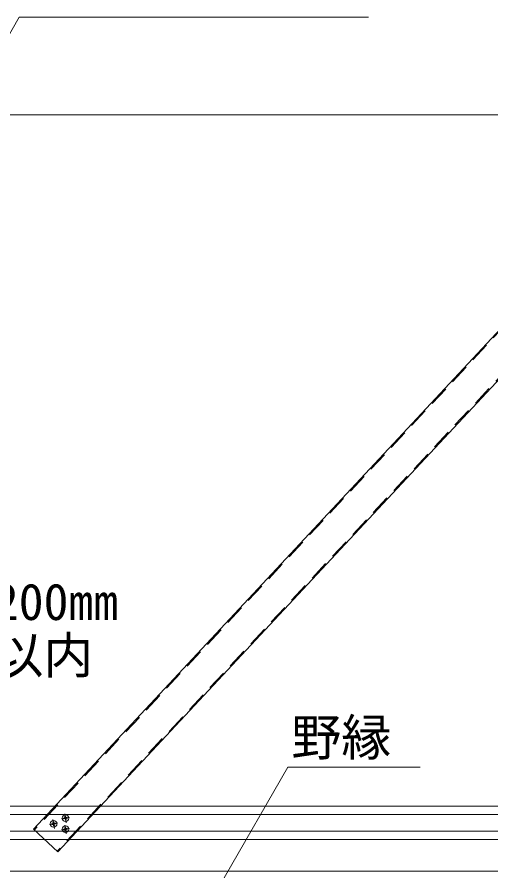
# Model space of a CAD drawing. Units: millimetres, scale not verified. Extents: x -7779 to 7778, y -5419 to 5375.
# Drawn here: x -6022 to -5452, y -1224 to -189 of the extents above; entities that cross this region are included whole.
import ezdxf
from ezdxf.enums import TextEntityAlignment as Align

# ---------------------------------------------------------------- set-up
doc = ezdxf.new("R2010")
doc.units = ezdxf.units.MM
doc.header["$LTSCALE"] = 20
doc.linetypes.add('CHAIN1', pattern=[8, 5, -1, 1, -1])
doc.linetypes.add('DASHED1', pattern=[1.8, 1.2, -0.6])
doc.layers.add('2-6_文字', color=3, linetype='Continuous', lineweight=18)
doc.styles.add('ＭＳ ゴシック', font='')
doc.styles.get('ＭＳ ゴシック').set_extended_font_data('MS Gothic')

msp = doc.modelspace()

# ---------------------------------------------------------------- linework, layer by layer
at = {"layer": '2-6_文字', "color": 7}
for p, q in [((-6076.58, -288.49), (-6019.03, -188.81)), ((-6019.03, -188.81), (-5599.03, -188.81)), ((-7255.79, -306.44), (-4955.26, -306.44)), ((-5978.85, -1158.83), (-5980.13, -1159.05)), ((-5980.13, -1159.05), (-5979.96, -1160.04)), ((-5977.69, -1156.8), (-5978.67, -1156.97)), ((-5978.67, -1156.97), (-5978.45, -1158.25)), ((-5977.69, -1156.8), (-5977.46, -1158.08)), ((-5975.6, -1158.26), (-5976.88, -1158.48)), ((-5975.43, -1159.24), (-5976.71, -1159.47)), ((-5975.6, -1158.26), (-5975.43, -1159.24)), ((-5964.65, -1151.93), (-5965.93, -1152.16)), ((-5965.93, -1152.16), (-5965.76, -1153.15)), ((-5964.48, -1152.92), (-5965.76, -1153.15)), ((-5963.49, -1149.9), (-5964.47, -1150.08)), ((-5964.47, -1150.08), (-5964.24, -1151.36)), ((-5963.9, -1153.32), (-5963.67, -1154.61)), ((-5962.69, -1154.43), (-5963.67, -1154.61)), ((-5963.49, -1149.9), (-5963.26, -1151.18)), ((-5962.91, -1153.15), (-5962.69, -1154.43)), ((-5961.4, -1151.36), (-5962.68, -1151.59)), ((-5961.23, -1152.35), (-5962.51, -1152.57)), ((-5961.4, -1151.36), (-5961.23, -1152.35)), ((-5978.68, -1159.81), (-5979.96, -1160.04)), ((-5978.1, -1160.22), (-5977.87, -1161.5)), ((-5976.89, -1161.33), (-5977.87, -1161.5)), ((-5977.11, -1160.05), (-5976.89, -1161.33)), ((-5964.65, -1165.27), (-5965.93, -1165.49)), ((-5965.93, -1165.49), (-5965.76, -1166.48)), ((-5964.48, -1166.25), (-5965.76, -1166.48)), ((-5963.49, -1163.23), (-5964.47, -1163.41)), ((-5964.47, -1163.41), (-5964.24, -1164.69)), ((-5963.9, -1166.66), (-5963.67, -1167.94)), ((-5962.69, -1167.76), (-5963.67, -1167.94)), ((-5963.49, -1163.23), (-5963.26, -1164.52)), ((-5962.91, -1166.48), (-5962.69, -1167.76)), ((-5961.4, -1164.69), (-5962.68, -1164.92)), ((-5961.23, -1165.68), (-5962.51, -1165.91)), ((-5961.4, -1164.69), (-5961.23, -1165.68))]:
    msp.add_line(p, q, dxfattribs=at)
at = {"layer": '2-6_文字'}
for p, q in [((-5237.17, -345.7), (-6001.83, -1165.7)), ((-5207.92, -372.98), (-5972.57, -1192.98)), ((-5051.83, -1137.94), (-7101.78, -1137.94)), ((-5051.83, -1147.94), (-7101.78, -1147.94)), ((-7101.78, -1167.94), (-5051.83, -1167.94)), ((-6001.83, -1165.7), (-5972.57, -1192.98)), ((-7101.78, -1177.94), (-5051.83, -1177.94)), ((-6961.78, -1215.94), (-4955.26, -1215.94))]:
    msp.add_line(p, q, dxfattribs=at)
at = {"layer": '2-6_文字', "linetype": 'DASHED1'}
for p, q in [((-5236.29, -346.52), (-6000.95, -1166.52)), ((-5208.79, -372.16), (-5973.45, -1192.16))]:
    msp.add_line(p, q, dxfattribs=at)
at = {"layer": '2-6_文字', "color": 4, "linetype": 'CHAIN1', "lineweight": 9}
for p, q in [((-5962.6, -1157.83), (-5964.46, -1147.24)), ((-5973.01, -1158.31), (-5982.55, -1159.99)), ((-5976.8, -1164.72), (-5978.66, -1154.14)), ((-5958.8, -1151.41), (-5968.35, -1153.1)), ((-5958.8, -1164.74), (-5968.35, -1166.43)), ((-5962.6, -1171.16), (-5964.46, -1160.58))]:
    msp.add_line(p, q, dxfattribs=at)
at = {"layer": '2-6_文字', "color": 7}
msp.add_lwpolyline([(-5772.9, -1224.07), (-5696.03, -1091.07), (-5537.09, -1091.07)], dxfattribs=at)
for centre in [(-5963.58, -1152.25), (-5977.78, -1159.15), (-5963.58, -1165.59)]:
    msp.add_circle(centre, 4, dxfattribs=at)
for centre, start, end in [((-5978.94, -1158.34), 280, 10), ((-5976.97, -1157.99), 190, 280.00002), ((-5976.62, -1159.96), 100.00002, 190), ((-5964.74, -1151.44), 280, 10), ((-5964.39, -1153.41), 10, 100), ((-5962.77, -1151.09), 190, 280.00002), ((-5962.42, -1153.06), 100.00002, 190), ((-5978.59, -1160.31), 10, 100), ((-5964.74, -1164.78), 280, 10), ((-5964.39, -1166.75), 10, 100), ((-5962.77, -1164.43), 190, 280.00002), ((-5962.42, -1166.4), 100.00002, 190)]:
    msp.add_arc(centre, 0.5, start, end, dxfattribs=at)

# ---------------------------------------------------------------- texts
at = {"layer": '2-6_文字', "color": 7, "style": 'ＭＳ ゴシック'}
for s, p in [('200㎜', (-6049.67, -927.19)), ('以内', (-6050.05, -991.43)), ('野縁', (-5691.9, -1090.32))]:
    msp.add_text(s, height=43.99, dxfattribs=at).set_placement(p, align=Align.BOTTOM_LEFT)

doc.saveas('drawing.dxf')
